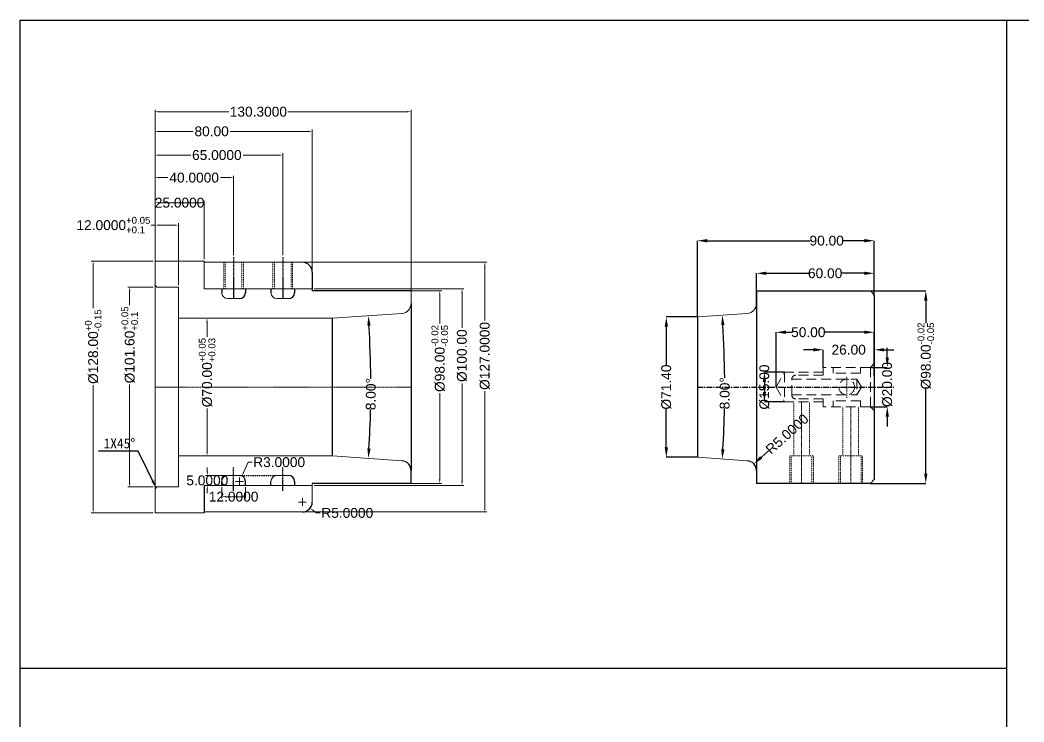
# Model space of a CAD drawing. Header units: inches. Extents: x -36 to 845, y -102 to 663.
# Drawn here: x -36 to 475, y 306 to 663 of the extents above; entities that cross this region are included whole.
import ezdxf

# ---------------------------------------------------------------- set-up
doc = ezdxf.new("R2010")
doc.units = ezdxf.units.IN
doc.header["$MEASUREMENT"] = 0
for name, pattern in [('CENTER', [0.6, 0.375, -0.075, 0.075, -0.075]), ('HIDDEN', [0.2, 0.1, -0.1]), ('HIDDENX2', [0.75, 0.5, -0.25])]:
    doc.linetypes.add(name, pattern=pattern)
for name, color, linetype, lineweight in [('cool', 153, 'HIDDEN', 9), ('screw', 33, 'Continuous', 13), ('虚线', 6, 'HIDDENX2', 13)]:
    doc.layers.add(name, color=color, linetype=linetype, lineweight=lineweight)
doc.layers.add('DEFAULT_2', color=8, linetype='HIDDEN')
doc.styles.get("Standard").update_dxf_attribs({"font": 'arial.ttf'})
doc.dimstyles.new('ISO-25', dxfattribs={"dimtxt": 8, "dimasz": 6, "dimexe": 1.25, "dimexo": 0.625, "dimgap": 0, "dimtad": 1, "dimdsep": 46, "dimtxsty": 'Standard', "dimcen": 0, "dimclrd": 4, "dimclre": 4, "dimclrt": 6, "dimazin": 0, "dimtfac": 1, "dimtofl": 0, "dimtmove": 0, "dimatfit": 3, "dimfxl": 0, "dimarcsym": 0})
doc.dimstyles.get("Standard").update_dxf_attribs({"dimtxt": 0.18, "dimasz": 0.18, "dimexe": 0.18, "dimexo": 0.0625, "dimgap": 0.09, "dimtad": 0, "dimtih": 1, "dimtoh": 1, "dimdec": 4, "dimzin": 0, "dimdsep": 46, "dimtxsty": 'Standard', "dimcen": 0.09, "dimadec": 0, "dimazin": 0, "dimtfac": 1, "dimtdec": 4, "dimtofl": 0, "dimtmove": 0, "dimatfit": 3, "dimfxl": 0, "dimtolj": 1, "dimtzin": 0, "dimarcsym": 0})
doc.dimstyles.new('STANDARD$0', dxfattribs={"dimscale": 2, "dimtxt": 3, "dimasz": 3, "dimexe": 1.25, "dimexo": 0.625, "dimgap": 0.5, "dimtad": 0, "dimdsep": 46, "dimlunit": 6, "dimtxsty": 'Standard', "dimblk": 'CLOSEDBLANK', "dimcen": 0, "dimclrt": 2, "dimazin": 2, "dimtfac": 2, "dimtmove": 1, "dimatfit": 3, "dimfxl": 0, "dimtolj": 1, "dimtzin": 0, "dimarcsym": 0})

# ---------------------------------------------------------------- blocks, each defined once
blk = doc.blocks.new('*D112')
at = {"color": 4, "linetype": 'Continuous', "lineweight": -2, "transparency": 16777216}
for p, q in [((338.36, 516.05), (338.36, 534.14)), ((343.36, 534.14), (364.92, 534.14)), ((393.36, 534.14), (381.81, 534.14)), ((398.36, 522.77), (398.36, 534.14))]:
    blk.add_line(p, q, dxfattribs=at)
at = {"color": 4, "transparency": 16777216}
for points in [[(343.36, 534.97), (343.36, 533.31), (338.36, 534.14)], [(393.36, 534.97), (393.36, 533.31), (398.36, 534.14)]]:
    blk.add_solid(points, dxfattribs=at)
at = {"layer": 'Defpoints', "color": 0, "transparency": 16777216}
for p in [(338.36, 534.14), (398.36, 522.77), (338.36, 516.05)]:
    blk.add_point(p, dxfattribs=at)
at = {"color": 6, "transparency": 16777216, "insert": (373.36, 534.14), "char_height": 5, "attachment_point": 5}
blk.add_mtext('\\A1;60.00', dxfattribs=at)
blk = doc.blocks.new('*D113')
at = {"color": 4, "linetype": 'Continuous', "lineweight": -2, "transparency": 16777216}
for p, q in [((308.36, 511.97), (308.36, 550.72)), ((313.36, 550.72), (365.73, 550.72)), ((393.36, 550.72), (382.58, 550.72)), ((398.36, 522.77), (398.36, 550.72))]:
    blk.add_line(p, q, dxfattribs=at)
at = {"color": 4, "transparency": 16777216}
for points in [[(313.36, 551.55), (313.36, 549.88), (308.36, 550.72)], [(393.36, 551.55), (393.36, 549.88), (398.36, 550.72)]]:
    blk.add_solid(points, dxfattribs=at)
at = {"layer": 'Defpoints', "color": 0, "transparency": 16777216}
for p in [(308.36, 550.72), (398.36, 522.77), (308.36, 511.97)]:
    blk.add_point(p, dxfattribs=at)
at = {"color": 6, "transparency": 16777216, "insert": (374.15, 550.72), "char_height": 5, "attachment_point": 5}
blk.add_mtext('\\A1;90.00', dxfattribs=at)
blk = doc.blocks.new('*D114')
at = {"color": 4, "linetype": 'Continuous', "lineweight": -2, "transparency": 16777216}
for p, q in [((396.36, 525.27), (424.59, 525.27)), ((424.59, 520.27), (424.59, 508.79)), ((424.59, 432.27), (424.59, 475.37)), ((396.36, 427.27), (424.59, 427.27))]:
    blk.add_line(p, q, dxfattribs=at)
at = {"color": 4, "transparency": 16777216}
for points in [[(423.75, 520.27), (425.42, 520.27), (424.59, 525.27)], [(423.75, 432.27), (425.42, 432.27), (424.59, 427.27)]]:
    blk.add_solid(points, dxfattribs=at)
at = {"layer": 'Defpoints', "color": 0, "transparency": 16777216}
for p in [(396.36, 525.27), (396.36, 427.27), (424.59, 427.27)]:
    blk.add_point(p, dxfattribs=at)
at = {"color": 6, "transparency": 16777216, "insert": (424.59, 492.08), "char_height": 5, "attachment_point": 5, "rotation": 90}
blk.add_mtext('\\A1;%%C98.00{\\H0.7x;\\S-0.02^ -0.05;}', dxfattribs=at)
blk = doc.blocks.new('*D115')
at = {"color": 4, "lineweight": -2, "transparency": 16777216}
for p, q in [((367.36, 495.24), (362.36, 495.24)), ((372.36, 486.27), (372.36, 495.24)), ((398.36, 488.27), (398.36, 495.24)), ((403.36, 495.24), (408.36, 495.24))]:
    blk.add_line(p, q, dxfattribs=at)
at = {"color": 4, "transparency": 16777216}
for points in [[(367.36, 496.07), (367.36, 494.4), (372.36, 495.24)], [(403.36, 496.07), (403.36, 494.4), (398.36, 495.24)]]:
    blk.add_solid(points, dxfattribs=at)
at = {"layer": 'Defpoints', "color": 0, "transparency": 16777216}
for p in [(372.36, 495.24), (372.36, 486.27), (398.36, 488.27)]:
    blk.add_point(p, dxfattribs=at)
at = {"color": 6, "transparency": 16777216, "insert": (385.33, 495.24), "char_height": 5, "attachment_point": 5}
blk.add_mtext('\\A1;26.00', dxfattribs=at)
blk = doc.blocks.new('*D116')
at = {"color": 4, "lineweight": -2, "transparency": 16777216}
for p, q in [((352.69, 483.77), (342.46, 483.77)), ((342.46, 478.77), (342.46, 473.77)), ((352.69, 468.77), (342.46, 468.77))]:
    blk.add_line(p, q, dxfattribs=at)
at = {"color": 4, "transparency": 16777216}
for points in [[(341.63, 478.77), (343.29, 478.77), (342.46, 483.77)], [(341.63, 473.77), (343.29, 473.77), (342.46, 468.77)]]:
    blk.add_solid(points, dxfattribs=at)
at = {"layer": 'Defpoints', "color": 0, "transparency": 16777216}
for p in [(352.69, 483.77), (342.46, 468.77), (352.69, 468.77)]:
    blk.add_point(p, dxfattribs=at)
at = {"color": 6, "transparency": 16777216, "insert": (342.46, 476.27), "char_height": 5, "attachment_point": 5, "rotation": 90}
blk.add_mtext('\\A1;%%c15.00', dxfattribs=at)
blk = doc.blocks.new('*D117')
at = {"color": 4, "lineweight": -2, "transparency": 16777216}
for p, q in [((348.36, 476.27), (348.36, 504.15)), ((353.36, 504.15), (356.35, 504.15)), ((393.36, 504.15), (373.21, 504.15)), ((398.36, 481.95), (398.36, 504.15))]:
    blk.add_line(p, q, dxfattribs=at)
at = {"color": 4, "transparency": 16777216}
for points in [[(353.36, 504.98), (353.36, 503.32), (348.36, 504.15)], [(393.36, 504.98), (393.36, 503.32), (398.36, 504.15)]]:
    blk.add_solid(points, dxfattribs=at)
at = {"layer": 'Defpoints', "color": 0, "transparency": 16777216}
for p in [(348.36, 504.15), (398.36, 481.95), (348.36, 476.27)]:
    blk.add_point(p, dxfattribs=at)
at = {"color": 6, "transparency": 16777216, "insert": (364.78, 504.15), "char_height": 5, "attachment_point": 5}
blk.add_mtext('\\A1;50.00', dxfattribs=at)
blk = doc.blocks.new('*D147')
at = {"color": 4, "lineweight": -2, "transparency": 16777216}
for p, q in [((404.99, 491.27), (404.99, 496.27)), ((396.36, 486.27), (404.99, 486.27)), ((396.36, 466.27), (404.99, 466.27)), ((404.99, 461.27), (404.99, 456.27))]:
    blk.add_line(p, q, dxfattribs=at)
at = {"color": 4, "transparency": 16777216}
for points in [[(404.16, 491.27), (405.82, 491.27), (404.99, 486.27)], [(404.16, 461.27), (405.82, 461.27), (404.99, 466.27)]]:
    blk.add_solid(points, dxfattribs=at)
at = {"layer": 'Defpoints', "color": 0, "transparency": 16777216}
for p in [(396.36, 486.27), (396.36, 466.27), (404.99, 466.27)]:
    blk.add_point(p, dxfattribs=at)
at = {"color": 6, "transparency": 16777216, "insert": (404.99, 477.56), "char_height": 5, "attachment_point": 5, "rotation": 90}
blk.add_mtext('\\A1;%%c20.00', dxfattribs=at)
blk = doc.blocks.new('*D95')
at = {"color": 1, "lineweight": 0, "transparency": 16777216}
for p, q in [((31.29, 527.07), (18.37, 527.07)), ((31.29, 425.47), (18.37, 425.47))]:
    blk.add_line(p, q, dxfattribs=at)
at = {"color": 0, "lineweight": 0, "transparency": 16777216}
for p, q in [((19.37, 525.07), (19.37, 517.93)), ((19.37, 427.47), (19.37, 477.51))]:
    blk.add_line(p, q, dxfattribs=at)
at = {"color": 0, "transparency": 16777216}
for points in [[(19.04, 525.07), (19.71, 525.07), (19.37, 527.07)], [(19.04, 427.47), (19.71, 427.47), (19.37, 425.47)]]:
    blk.add_solid(points, dxfattribs=at)
at = {"layer": 'Defpoints', "color": 0, "transparency": 16777216}
for p in [(32.29, 527.07), (19.37, 425.47), (32.29, 425.47)]:
    blk.add_point(p, dxfattribs=at)
at = {"color": 0, "lineweight": 0, "transparency": 16777216, "insert": (19.37, 497.72), "char_height": 5, "attachment_point": 5, "rotation": 90}
blk.add_mtext('\\A1;%%C101.60{\\H0.7x;\\S+0.05^ +0.1;}', dxfattribs=at)
blk = doc.blocks.new('*D96')
at = {"color": 0, "lineweight": 0, "transparency": 16777216}
for p, q in [((32.29, 558.64), (30.29, 558.64)), ((42.29, 558.64), (34.29, 558.64))]:
    blk.add_line(p, q, dxfattribs=at)
at = {"color": 1, "lineweight": 0, "transparency": 16777216}
for p, q in [((32.29, 536.27), (32.29, 559.64)), ((44.29, 528.07), (44.29, 559.64))]:
    blk.add_line(p, q, dxfattribs=at)
at = {"color": 0, "transparency": 16777216}
for points in [[(34.29, 558.98), (34.29, 558.31), (32.29, 558.64)], [(42.29, 558.98), (42.29, 558.31), (44.29, 558.64)]]:
    blk.add_solid(points, dxfattribs=at)
at = {"layer": 'Defpoints', "color": 0, "transparency": 16777216}
for p in [(44.29, 558.64), (32.29, 535.27), (44.29, 527.07)]:
    blk.add_point(p, dxfattribs=at)
at = {"color": 0, "lineweight": 0, "transparency": 16777216, "insert": (11.09, 558.64), "char_height": 5, "attachment_point": 5}
blk.add_mtext('\\A1;12.0000{\\H0.7x;\\S+0.05^ +0.1;}', dxfattribs=at)
blk = doc.blocks.new('*D97')
at = {"color": 1, "lineweight": 0, "transparency": 16777216}
for p, q in [((32.29, 536.27), (32.29, 595.27)), ((97.29, 543.35), (97.29, 595.27))]:
    blk.add_line(p, q, dxfattribs=at)
at = {"color": 0, "lineweight": 0, "transparency": 16777216}
for p, q in [((34.29, 594.27), (50.44, 594.27)), ((95.29, 594.27), (77.09, 594.27))]:
    blk.add_line(p, q, dxfattribs=at)
at = {"color": 0, "transparency": 16777216}
for points in [[(34.29, 594.6), (34.29, 593.93), (32.29, 594.27)], [(95.29, 594.6), (95.29, 593.93), (97.29, 594.27)]]:
    blk.add_solid(points, dxfattribs=at)
at = {"layer": 'Defpoints', "color": 0, "transparency": 16777216}
for p in [(97.29, 594.27), (97.29, 542.35), (32.29, 535.27)]:
    blk.add_point(p, dxfattribs=at)
at = {"color": 0, "lineweight": 0, "transparency": 16777216, "insert": (63.76, 594.27), "char_height": 5, "attachment_point": 5}
blk.add_mtext('\\A1;65.0000', dxfattribs=at)
blk = doc.blocks.new('*D98')
at = {"color": 1, "lineweight": 0, "transparency": 16777216}
for p, q in [((31.29, 540.27), (-0.22, 540.27)), ((31.29, 412.27), (-0.22, 412.27))]:
    blk.add_line(p, q, dxfattribs=at)
at = {"color": 0, "lineweight": 0, "transparency": 16777216}
for p, q in [((0.78, 538.27), (0.78, 516.48)), ((0.78, 414.27), (0.78, 477.17))]:
    blk.add_line(p, q, dxfattribs=at)
at = {"color": 0, "transparency": 16777216}
for points in [[(0.45, 538.27), (1.11, 538.27), (0.78, 540.27)], [(0.45, 414.27), (1.11, 414.27), (0.78, 412.27)]]:
    blk.add_solid(points, dxfattribs=at)
at = {"layer": 'Defpoints', "color": 0, "transparency": 16777216}
for p in [(32.29, 540.27), (0.78, 412.27), (32.29, 412.27)]:
    blk.add_point(p, dxfattribs=at)
at = {"color": 0, "lineweight": 0, "transparency": 16777216, "insert": (0.78, 496.82), "char_height": 5, "attachment_point": 5, "rotation": 90}
blk.add_mtext('\\A1;%%C128.00{\\H0.7x;\\S+0^ -0.15;}', dxfattribs=at)
blk = doc.blocks.new('*D99')
at = {"color": 1, "lineweight": 0, "transparency": 16777216}
for p, q in [((45.29, 511.27), (59.75, 511.27)), ((45.29, 441.27), (59.75, 441.27))]:
    blk.add_line(p, q, dxfattribs=at)
at = {"color": 0, "lineweight": 0, "transparency": 16777216}
for p, q in [((58.75, 509.27), (58.75, 501.88)), ((58.75, 443.27), (58.75, 465.35))]:
    blk.add_line(p, q, dxfattribs=at)
at = {"color": 0, "transparency": 16777216}
for points in [[(58.42, 509.27), (59.09, 509.27), (58.75, 511.27)], [(58.42, 443.27), (59.09, 443.27), (58.75, 441.27)]]:
    blk.add_solid(points, dxfattribs=at)
at = {"layer": 'Defpoints', "color": 0, "transparency": 16777216}
for p in [(44.29, 511.27), (44.29, 441.27), (58.75, 441.27)]:
    blk.add_point(p, dxfattribs=at)
at = {"color": 0, "lineweight": 0, "transparency": 16777216, "insert": (58.75, 483.62), "char_height": 5, "attachment_point": 5, "rotation": 90}
blk.add_mtext('\\A1;%%C70.00{\\H0.7x;\\S+0.05^ +0.03;}', dxfattribs=at)
blk = doc.blocks.new('*D100')
at = {"color": 1, "lineweight": 0, "transparency": 16777216}
for p, q in [((66.29, 425.27), (66.29, 419.5)), ((78.29, 425.27), (78.29, 419.5))]:
    blk.add_line(p, q, dxfattribs=at)
at = {"color": 0, "lineweight": 0, "transparency": 16777216}
blk.add_line((68.29, 420.5), (76.29, 420.5), dxfattribs=at)
at = {"color": 0, "transparency": 16777216}
for points in [[(68.29, 420.84), (68.29, 420.17), (66.29, 420.5)], [(76.29, 420.84), (76.29, 420.17), (78.29, 420.5)]]:
    blk.add_solid(points, dxfattribs=at)
at = {"layer": 'Defpoints', "color": 0, "transparency": 16777216}
for p in [(66.29, 426.27), (78.29, 426.27), (78.29, 420.5)]:
    blk.add_point(p, dxfattribs=at)
at = {"color": 0, "lineweight": 0, "transparency": 16777216, "insert": (72.29, 420.5), "char_height": 5, "attachment_point": 5}
blk.add_mtext('\\A1;12.0000', dxfattribs=at)
blk = doc.blocks.new('*D101')
at = {"color": 0, "lineweight": 0, "transparency": 16777216}
for p, q in [((79.7, 438.04), (77.34, 432.83)), ((81.7, 438.04), (79.7, 438.04))]:
    blk.add_line(p, q, dxfattribs=at)
at = {"color": 1, "lineweight": 0, "transparency": 16777216}
for p, q in [((75.29, 426.27), (75.29, 430.27)), ((73.29, 428.27), (77.29, 428.27))]:
    blk.add_line(p, q, dxfattribs=at)
at = {"color": 0, "transparency": 16777216}
blk.add_solid([(77.04, 432.97), (77.65, 432.69), (76.52, 431.01)], dxfattribs=at)
at = {"layer": 'Defpoints', "color": 0, "transparency": 16777216}
for p in [(76.52, 431.01), (75.29, 428.27)]:
    blk.add_point(p, dxfattribs=at)
at = {"color": 0, "lineweight": 0, "transparency": 16777216, "insert": (95.46, 438.04), "char_height": 5, "attachment_point": 5}
blk.add_mtext('\\A1;R3.0000', dxfattribs=at)
blk = doc.blocks.new('*D132')
at = {"color": 1, "lineweight": 0, "transparency": 16777216}
for p, q in [((32.29, 536.27), (32.29, 571.04)), ((57.29, 541.27), (57.29, 571.04))]:
    blk.add_line(p, q, dxfattribs=at)
at = {"color": 0, "lineweight": 0, "transparency": 16777216}
blk.add_line((55.29, 570.04), (34.29, 570.04), dxfattribs=at)
at = {"color": 0, "transparency": 16777216}
for points in [[(34.29, 570.38), (34.29, 569.71), (32.29, 570.04)], [(55.29, 570.38), (55.29, 569.71), (57.29, 570.04)]]:
    blk.add_solid(points, dxfattribs=at)
at = {"layer": 'Defpoints', "color": 0, "transparency": 16777216}
for p in [(32.29, 570.04), (57.29, 540.27), (32.29, 535.27)]:
    blk.add_point(p, dxfattribs=at)
at = {"color": 0, "lineweight": 0, "transparency": 16777216, "insert": (44.79, 570.04), "char_height": 5, "attachment_point": 5}
blk.add_mtext('\\A1;25.0000', dxfattribs=at)
blk = doc.blocks.new('*D133')
at = {"color": 1, "lineweight": 0, "transparency": 16777216}
for p, q in [((32.29, 551.96), (32.29, 583.8)), ((72.29, 543.35), (72.29, 583.8))]:
    blk.add_line(p, q, dxfattribs=at)
at = {"color": 0, "lineweight": 0, "transparency": 16777216}
for p, q in [((34.29, 582.8), (38.79, 582.8)), ((70.29, 582.8), (65.61, 582.8))]:
    blk.add_line(p, q, dxfattribs=at)
at = {"color": 0, "transparency": 16777216}
for points in [[(34.29, 583.14), (34.29, 582.47), (32.29, 582.8)], [(70.29, 583.14), (70.29, 582.47), (72.29, 582.8)]]:
    blk.add_solid(points, dxfattribs=at)
at = {"layer": 'Defpoints', "color": 0, "transparency": 16777216}
for p in [(32.29, 582.8), (32.29, 550.96), (72.29, 542.35)]:
    blk.add_point(p, dxfattribs=at)
at = {"color": 0, "lineweight": 0, "transparency": 16777216, "insert": (52.2, 582.8), "char_height": 5, "attachment_point": 5}
blk.add_mtext('\\A1;40.0000', dxfattribs=at)
blk = doc.blocks.new('*D102')
at = {"color": 1, "lineweight": 0, "transparency": 16777216}
for p, q in [((108.29, 539.77), (201.15, 539.77)), ((108.29, 412.77), (201.15, 412.77))]:
    blk.add_line(p, q, dxfattribs=at)
at = {"color": 0, "lineweight": 0, "transparency": 16777216}
for p, q in [((200.15, 537.77), (200.15, 510.08)), ((200.15, 414.77), (200.15, 474.13))]:
    blk.add_line(p, q, dxfattribs=at)
at = {"color": 0, "transparency": 16777216}
for points in [[(199.81, 537.77), (200.48, 537.77), (200.15, 539.77)], [(199.81, 414.77), (200.48, 414.77), (200.15, 412.77)]]:
    blk.add_solid(points, dxfattribs=at)
at = {"layer": 'Defpoints', "color": 0, "transparency": 16777216}
for p in [(107.29, 539.77), (107.29, 412.77), (200.15, 412.77)]:
    blk.add_point(p, dxfattribs=at)
at = {"color": 0, "lineweight": 0, "transparency": 16777216, "insert": (200.15, 492.11), "char_height": 5, "attachment_point": 5, "rotation": 90}
blk.add_mtext('\\A1;%%c127.0000', dxfattribs=at)
blk = doc.blocks.new('*D103')
at = {"color": 0, "lineweight": 0, "transparency": 16777216}
for p, q in [((58.89, 433.27), (58.89, 435.27)), ((58.89, 424.27), (58.89, 422.27))]:
    blk.add_line(p, q, dxfattribs=at)
at = {"color": 1, "lineweight": 0, "transparency": 16777216}
for p, q in [((68.86, 431.27), (57.89, 431.27)), ((68.86, 426.27), (57.89, 426.27))]:
    blk.add_line(p, q, dxfattribs=at)
at = {"color": 0, "transparency": 16777216}
for points in [[(58.56, 433.27), (59.22, 433.27), (58.89, 431.27)], [(58.56, 424.27), (59.22, 424.27), (58.89, 426.27)]]:
    blk.add_solid(points, dxfattribs=at)
at = {"layer": 'Defpoints', "color": 0, "transparency": 16777216}
for p in [(69.86, 431.27), (58.89, 426.27), (69.86, 426.27)]:
    blk.add_point(p, dxfattribs=at)
at = {"color": 0, "lineweight": 0, "transparency": 16777216, "insert": (58.89, 428.77), "char_height": 5, "attachment_point": 5}
blk.add_mtext('\\A1;5.0000', dxfattribs=at)
blk = doc.blocks.new('*D134')
at = {"color": 1, "lineweight": 0, "transparency": 16777216}
for p, q in [((107.29, 415.77), (107.29, 419.77)), ((105.29, 417.77), (109.29, 417.77))]:
    blk.add_line(p, q, dxfattribs=at)
at = {"color": 0, "lineweight": 0, "transparency": 16777216}
for p, q in [((114.38, 412.23), (112.81, 413.46)), ((116.38, 412.23), (114.38, 412.23))]:
    blk.add_line(p, q, dxfattribs=at)
at = {"color": 0, "transparency": 16777216}
blk.add_solid([(113.01, 413.72), (112.6, 413.2), (111.23, 414.69)], dxfattribs=at)
at = {"layer": 'Defpoints', "color": 0, "transparency": 16777216}
for p in [(107.29, 417.77), (111.23, 414.69)]:
    blk.add_point(p, dxfattribs=at)
at = {"color": 0, "lineweight": 0, "transparency": 16777216, "insert": (130.14, 412.23), "char_height": 5, "attachment_point": 5}
blk.add_mtext('\\A1;R5.0000', dxfattribs=at)
blk = doc.blocks.new('*D104')
at = {"color": 1, "lineweight": 0, "transparency": 16777216}
for p, q in [((156.44, 525.27), (178.2, 525.27)), ((154.42, 427.27), (178.2, 427.27))]:
    blk.add_line(p, q, dxfattribs=at)
at = {"color": 0, "lineweight": 0, "transparency": 16777216}
for p, q in [((177.2, 523.27), (177.2, 508.53)), ((177.2, 429.27), (177.2, 473.1))]:
    blk.add_line(p, q, dxfattribs=at)
at = {"color": 0, "transparency": 16777216}
for points in [[(176.87, 523.27), (177.53, 523.27), (177.2, 525.27)], [(176.87, 429.27), (177.53, 429.27), (177.2, 427.27)]]:
    blk.add_solid(points, dxfattribs=at)
at = {"layer": 'Defpoints', "color": 0, "transparency": 16777216}
for p in [(155.44, 525.27), (153.42, 427.27), (177.2, 427.27)]:
    blk.add_point(p, dxfattribs=at)
at = {"color": 0, "lineweight": 0, "transparency": 16777216, "insert": (177.2, 490.81), "char_height": 5, "attachment_point": 5, "rotation": 90}
blk.add_mtext('\\A1;%%C98.00{\\H0.7x;\\S-0.02^ -0.05;}', dxfattribs=at)
blk = doc.blocks.new('*D105')
at = {"color": 1, "lineweight": 0, "transparency": 16777216}
for p, q in [((32.29, 536.27), (32.29, 617.33)), ((162.59, 525.44), (162.59, 617.33))]:
    blk.add_line(p, q, dxfattribs=at)
at = {"color": 0, "lineweight": 0, "transparency": 16777216}
for p, q in [((34.29, 616.33), (69.86, 616.33)), ((160.59, 616.33), (99.9, 616.33))]:
    blk.add_line(p, q, dxfattribs=at)
at = {"color": 0, "transparency": 16777216}
for points in [[(34.29, 616.66), (34.29, 616), (32.29, 616.33)], [(160.59, 616.66), (160.59, 616), (162.59, 616.33)]]:
    blk.add_solid(points, dxfattribs=at)
at = {"layer": 'Defpoints', "color": 0, "transparency": 16777216}
for p in [(162.59, 616.33), (32.29, 535.27), (162.59, 524.44)]:
    blk.add_point(p, dxfattribs=at)
at = {"color": 0, "lineweight": 0, "transparency": 16777216, "insert": (84.88, 616.33), "char_height": 5, "attachment_point": 5}
blk.add_mtext('\\A1;130.3000', dxfattribs=at)
blk = doc.blocks.new('*D106')
at = {"color": 1, "lineweight": 0, "transparency": 16777216}
for p, q in [((113.29, 526.27), (189.54, 526.27)), ((113.29, 426.27), (189.54, 426.27))]:
    blk.add_line(p, q, dxfattribs=at)
at = {"color": 0, "lineweight": 0, "transparency": 16777216}
for p, q in [((188.54, 524.27), (188.54, 506.33)), ((188.54, 428.27), (188.54, 478.15))]:
    blk.add_line(p, q, dxfattribs=at)
at = {"color": 0, "transparency": 16777216}
for points in [[(188.2, 524.27), (188.87, 524.27), (188.54, 526.27)], [(188.2, 428.27), (188.87, 428.27), (188.54, 426.27)]]:
    blk.add_solid(points, dxfattribs=at)
at = {"layer": 'Defpoints', "color": 0, "transparency": 16777216}
for p in [(112.29, 526.27), (112.29, 426.27), (188.54, 426.27)]:
    blk.add_point(p, dxfattribs=at)
at = {"color": 0, "lineweight": 0, "transparency": 16777216, "insert": (188.54, 492.24), "char_height": 5, "attachment_point": 5, "rotation": 90}
blk.add_mtext('\\A1;%%c100.00', dxfattribs=at)
blk = doc.blocks.new('*D135')
at = {"color": 1, "lineweight": 0, "transparency": 16777216}
for p, q in [((32.29, 598.43), (32.29, 607.34)), ((112.29, 535.77), (112.29, 607.34))]:
    blk.add_line(p, q, dxfattribs=at)
at = {"color": 0, "lineweight": 0, "transparency": 16777216}
for p, q in [((34.29, 606.34), (51.67, 606.34)), ((110.29, 606.34), (70.53, 606.34))]:
    blk.add_line(p, q, dxfattribs=at)
at = {"color": 0, "transparency": 16777216}
for points in [[(34.29, 606.67), (34.29, 606.01), (32.29, 606.34)], [(110.29, 606.67), (110.29, 606.01), (112.29, 606.34)]]:
    blk.add_solid(points, dxfattribs=at)
at = {"layer": 'Defpoints', "color": 0, "transparency": 16777216}
for p in [(32.29, 606.34), (32.29, 597.43), (112.29, 534.77)]:
    blk.add_point(p, dxfattribs=at)
at = {"color": 0, "lineweight": 0, "transparency": 16777216, "insert": (61.1, 606.34), "char_height": 5, "attachment_point": 5}
blk.add_mtext('\\A1;80.00', dxfattribs=at)
blk = doc.blocks.new('*D107')
at = {"color": 4, "linetype": 'Continuous', "lineweight": -2, "transparency": 16777216}
for p, q in [((308.36, 511.97), (292.53, 511.97)), ((292.53, 506.97), (292.53, 487.42)), ((292.53, 445.57), (292.53, 465.12)), ((308.36, 440.57), (292.53, 440.57))]:
    blk.add_line(p, q, dxfattribs=at)
at = {"color": 4, "transparency": 16777216}
for points in [[(291.69, 506.97), (293.36, 506.97), (292.53, 511.97)], [(291.69, 445.57), (293.36, 445.57), (292.53, 440.57)]]:
    blk.add_solid(points, dxfattribs=at)
at = {"layer": 'Defpoints', "color": 0, "transparency": 16777216}
for p in [(308.36, 511.97), (292.53, 440.57), (308.36, 440.57)]:
    blk.add_point(p, dxfattribs=at)
at = {"color": 6, "transparency": 16777216, "insert": (292.53, 476.27), "char_height": 5, "attachment_point": 5, "rotation": 90}
blk.add_mtext('\\A1;%%c71.40', dxfattribs=at)
blk = doc.blocks.new('*D136')
at = {"color": 4, "lineweight": -2, "transparency": 16777216}
for start, end in [(0.468, 3.4492), (356.5508, 358.7448)]:
    blk.add_arc((-377.94, 476.27), 520.07, start, end, dxfattribs=at)
at = {"color": 4, "transparency": 16777216}
for points in [[(140.37, 507.51), (142.03, 507.61), (140.87, 512.55)], [(142.03, 444.93), (140.37, 445.04), (140.87, 439.99)]]:
    blk.add_solid(points, dxfattribs=at)
at = {"layer": 'Defpoints', "color": 0, "transparency": 16777216}
for p in [(122.59, 511.27), (157.94, 513.74), (142, 488.37), (122.59, 441.27), (157.94, 438.8)]:
    blk.add_point(p, dxfattribs=at)
at = {"color": 6, "transparency": 16777216, "insert": (142.13, 472.7), "char_height": 5, "attachment_point": 5, "rotation": 89.6064}
blk.add_mtext('\\A1;8.00°', dxfattribs=at)
blk = doc.blocks.new('*D118')
at = {"color": 4, "lineweight": -2, "transparency": 16777216}
for start, end in [(0.5121, 3.4537), (356.5463, 358.8032)]:
    blk.add_arc((-202.16, 476.27), 524.42, start, end, dxfattribs=at)
at = {"color": 4, "transparency": 16777216}
for points in [[(320.48, 507.81), (322.14, 507.92), (320.99, 512.85)], [(322.14, 444.62), (320.48, 444.73), (320.99, 439.69)]]:
    blk.add_solid(points, dxfattribs=at)
at = {"layer": 'Defpoints', "color": 0, "transparency": 16777216}
for p in [(308.36, 511.97), (333.71, 513.74), (322.12, 488.47), (308.36, 440.57), (333.71, 438.8)]:
    blk.add_point(p, dxfattribs=at)
at = {"color": 6, "transparency": 16777216, "insert": (322.26, 473.14), "char_height": 5, "attachment_point": 5, "rotation": 89.6577}
blk.add_mtext('\\A1;8.00°', dxfattribs=at)
blk = doc.blocks.new('*D119')
at = {"color": 4, "lineweight": -2, "transparency": 16777216}
blk.add_line((344.51, 443.85), (340.8, 440.5), dxfattribs=at)
at = {"color": 4, "transparency": 16777216}
blk.add_solid([(340.24, 441.12), (341.35, 439.88), (337.08, 437.16)], dxfattribs=at)
at = {"layer": 'Defpoints', "color": 0, "transparency": 16777216}
for p in [(337.08, 437.16), (333.36, 433.81)]:
    blk.add_point(p, dxfattribs=at)
at = {"color": 6, "transparency": 16777216, "insert": (354, 452.38), "char_height": 5, "attachment_point": 5, "rotation": 41.9865}
blk.add_mtext('\\A1;R5.0000', dxfattribs=at)

msp = doc.modelspace()

# ---------------------------------------------------------------- linework, layer by layer
at = {"ltscale": 0.5}
for p, q in [((465.72111, 662.9518), (465.72111, -22.76194)), ((162.58815, 427.27057), (162.58815, 433.81093)), ((-36.40269, 333.32615), (465.72111, 333.32615))]:
    msp.add_line(p, q, dxfattribs=at)
at = {"color": 1, "linetype": 'CENTER'}
for p, q in [((72.28815, 542.35233), (72.28815, 521.27057)), ((97.28815, 542.35233), (97.28815, 521.27057)), ((72.28815, 423.52503), (72.28815, 435.50169)), ((97.28815, 423.52503), (97.28815, 435.50169))]:
    msp.add_line(p, q, dxfattribs=at)
at = {"lineweight": 0}
for p, q in [((32.28815, 540.27057), (57.28815, 540.27057)), ((32.28815, 540.27057), (32.28815, 528.07057)), ((57.28815, 540.27057), (57.28815, 526.27057)), ((57.28815, 539.77057), (107.28815, 539.77057)), ((32.28815, 528.07057), (33.28815, 527.07057)), ((32.28815, 528.07057), (32.28815, 412.27057)), ((44.28815, 527.07057), (33.28815, 527.07057)), ((44.28815, 527.07057), (44.28815, 506.27057)), ((57.28815, 526.27057), (112.28815, 526.27057)), ((69.28815, 521.27057), (75.28815, 521.27057)), ((94.28815, 521.27057), (100.28815, 521.27057)), ((162.58815, 525.27057), (162.58815, 518.73022)), ((44.28815, 511.27057), (122.58815, 511.27057)), ((122.58815, 511.27057), (157.93693, 513.7424)), ((308.36378, 511.96986), (333.71252, 513.74241)), ((44.28815, 506.27057), (44.28815, 446.27057)), ((44.28815, 425.47057), (44.28815, 446.27057)), ((44.28815, 441.27057), (122.58815, 441.27057)), ((122.58815, 441.27057), (157.93693, 438.79875)), ((308.36377, 440.57132), (333.71252, 438.79876)), ((69.28815, 431.27057), (75.28815, 431.27057)), ((94.28815, 431.27057), (100.28815, 431.27057)), ((33.28815, 425.47057), (32.28815, 424.47057)), ((32.28815, 424.47057), (32.28815, 417.27057)), ((44.28815, 425.47057), (33.28815, 425.47057)), ((57.28815, 426.27057), (112.28815, 426.27057)), ((112.28815, 427.27057), (112.28815, 417.77057)), ((32.28815, 412.27057), (57.28815, 412.27057)), ((57.28815, 412.77057), (107.28815, 412.77057))]:
    msp.add_line(p, q, dxfattribs=at)
for p, q in [((112.28815, 534.77057), (112.28815, 525.27057)), ((66.28815, 526.27057), (66.28815, 524.27057)), ((78.28815, 526.27057), (78.28815, 524.27057)), ((91.28815, 526.27057), (91.28815, 524.27057)), ((103.28815, 526.27057), (103.28815, 524.27057)), ((162.58815, 525.27057), (112.28815, 525.27057)), ((338.36378, 525.27122), (338.36377, 427.27039)), ((338.36378, 525.27122), (396.36376, 525.27033)), ((396.36376, 525.27033), (398.36376, 523.27029)), ((398.36376, 523.27029), (398.36376, 429.27092)), ((162.58815, 518.73022), (162.58815, 433.81093)), ((122.58815, 441.27057), (122.58815, 511.27057)), ((308.36378, 511.96986), (308.36377, 440.57132)), ((398.36376, 429.27092), (396.36376, 427.27092)), ((57.28815, 426.27057), (57.28815, 412.27057)), ((66.28815, 426.27057), (66.28815, 428.27057)), ((78.28815, 426.27057), (78.28815, 428.27057)), ((91.28815, 426.27057), (91.28815, 428.27057)), ((103.28815, 428.27057), (103.28815, 426.27057)), ((162.58815, 427.27057), (112.28815, 427.27057)), ((396.36376, 427.27092), (338.36377, 427.27039))]:
    msp.add_line(p, q)
at = {"color": 1, "linetype": 'CENTER', "lineweight": 0}
msp.add_line((32.28815, 476.27057), (162.58815, 476.27057), dxfattribs=at)
at = {"color": 1, "linetype": 'CENTER', "ltscale": 7.62}
msp.add_line((308.36377, 476.27057), (408.36376, 476.27057), dxfattribs=at)
at = {"ltscale": 0.5}
msp.add_lwpolyline([(-36.40269, 662.9518), (845.28635, 662.9518), (845.28635, -22.76194), (-36.40269, -22.76194)], close=True, dxfattribs=at)
for centre, radius, start, end in [((107.28815, 534.77057), 5, 0, 90), ((75.28815, 524.27057), 3, 270, 0), ((100.28815, 524.27057), 3, 270, 0), ((75.28815, 428.27057), 3, 0, 90), ((100.28815, 428.27057), 3, 0, 90), ((107.28815, 417.77057), 5, 270, 0)]:
    msp.add_arc(centre, radius, start, end)
at = {"lineweight": 0}
for centre, radius, start, end in [((69.28815, 524.27057), 3, 180, 270), ((94.28815, 524.27057), 3, 180, 270), ((157.58815, 518.73022), 5, 274, 0), ((333.36374, 518.73023), 5, 274, 0), ((69.28815, 428.27057), 3, 90, 180), ((94.28815, 428.27057), 3, 90, 180)]:
    msp.add_arc(centre, radius, start, end, dxfattribs=at)
at = {"ltscale": 0.5}
for centre in [(157.58815, 433.81093), (333.36374, 433.81094)]:
    msp.add_arc(centre, 5, 0, 86, dxfattribs=at)
at = {"layer": 'cool', "ltscale": 0.932966}
for p, q in [((357.36375, 441.77047), (357.36375, 468.7706)), ((365.36375, 441.77043), (365.36375, 468.7706)), ((382.36375, 441.77035), (382.36375, 466.2706)), ((390.36375, 441.77031), (390.36375, 466.2706)), ((355.36384, 441.27048), (367.36384, 441.27042)), ((380.36384, 441.27036), (392.36384, 441.2703))]:
    msp.add_line(p, q, dxfattribs=at)
at = {"layer": 'cool', "color": 1, "linetype": 'CENTER', "ltscale": 0.621977}
for p, q in [((361.36375, 436.27045), (361.36375, 468.7706)), ((386.36375, 436.27033), (386.36375, 466.2706))]:
    msp.add_line(p, q, dxfattribs=at)
at = {"layer": 'DEFAULT_2', "color": 8, "linetype": 'HIDDEN'}
msp.add_line((75.28815, 431.27057), (94.28815, 431.27057), dxfattribs=at)
at = {"layer": 'screw', "color": 92, "linetype": 'HIDDEN', "ltscale": 0.621977}
for p, q in [((67.28815, 539.77057), (67.28815, 526.27057)), ((77.28815, 539.77057), (77.28815, 526.27057)), ((92.28815, 539.77057), (92.28815, 526.27057)), ((102.28815, 539.77057), (102.28815, 526.27057))]:
    msp.add_line(p, q, dxfattribs=at)
at = {"layer": 'screw', "linetype": 'HIDDEN', "ltscale": 0.621977}
for p, q in [((68.03815, 539.77057), (68.03815, 526.27057)), ((76.53815, 539.77057), (76.53815, 526.27057)), ((93.03815, 539.77057), (93.03815, 526.27057)), ((101.53815, 539.77057), (101.53815, 526.27057))]:
    msp.add_line(p, q, dxfattribs=at)
at = {"layer": 'screw', "color": 92, "linetype": 'HIDDEN', "ltscale": 0.746373}
for p, q in [((355.36377, 427.27075), (355.36384, 441.27048)), ((367.36377, 427.27083), (367.36384, 441.27042)), ((380.36377, 427.27091), (380.36384, 441.27036)), ((392.36377, 427.27099), (392.36384, 441.2703))]:
    msp.add_line(p, q, dxfattribs=at)
at = {"layer": 'screw', "linetype": 'HIDDEN', "ltscale": 0.746373}
for p, q in [((356.11377, 427.27076), (356.11384, 441.27047)), ((366.61377, 427.27082), (366.61384, 441.27042)), ((381.11377, 427.27092), (381.11384, 441.27036)), ((391.61377, 427.27098), (391.61384, 441.27031))]:
    msp.add_line(p, q, dxfattribs=at)
at = {"layer": 'screw', "color": 1, "linetype": 'CENTER', "ltscale": 0.466483}
for p, q in [((361.36377, 427.27079), (361.36384, 441.27045)), ((386.36377, 427.27095), (386.36384, 441.27033))]:
    msp.add_line(p, q, dxfattribs=at)
at = {"layer": '虚线', "ltscale": 10}
for p, q in [((372.36374, 486.27059), (372.36374, 482.2706)), ((396.36374, 486.27059), (372.36374, 486.27059)), ((377.36374, 486.27059), (377.36374, 483.27059)), ((391.36374, 486.27059), (391.36374, 483.27059)), ((396.36375, 486.2706), (398.36375, 488.2706)), ((396.36375, 486.27059), (396.36375, 466.2706)), ((348.36374, 476.27059), (352.69387, 483.7706)), ((372.36374, 483.7706), (352.69387, 483.7706)), ((352.69387, 483.7706), (352.69387, 468.7706)), ((372.36374, 482.2706), (358.36374, 482.2706)), ((391.36374, 483.27059), (377.36374, 483.27059)), ((348.36374, 476.27059), (352.69387, 468.77059)), ((356.36374, 480.2706), (389.48839, 480.2706)), ((356.36374, 472.2706), (356.36374, 480.2706)), ((391.78525, 476.28837), (389.4656, 472.2706)), ((389.48611, 480.2706), (389.46788, 472.27457)), ((391.78525, 476.28837), (389.48611, 480.2706)), ((356.36374, 472.2706), (389.4656, 472.2706)), ((372.36374, 470.2706), (358.36374, 470.2706)), ((372.36374, 466.2706), (372.36374, 470.2706)), ((372.36374, 468.7706), (352.69387, 468.7706)), ((396.36375, 466.2706), (372.36374, 466.2706)), ((377.36374, 466.2706), (377.36374, 469.2706)), ((391.36374, 469.2706), (377.36374, 469.2706)), ((391.36374, 466.2706), (391.36374, 469.2706)), ((396.36375, 466.2706), (398.36375, 464.2706))]:
    msp.add_line(p, q, dxfattribs=at)
at = {"layer": '虚线', "color": 1, "linetype": 'CENTER', "ltscale": 0.310989}
for p, q in [((384.36374, 470.77059), (384.36374, 481.77059)), ((378.86374, 476.27059), (389.86374, 476.27059))]:
    msp.add_line(p, q, dxfattribs=at)
at = {"layer": '虚线', "ltscale": 10}
msp.add_circle((384.36374, 476.27059), 4, dxfattribs=at)
for centre, start, end in [((358.36374, 480.2706), 90, 180), ((358.36374, 472.2706), 180, 270)]:
    msp.add_arc(centre, 2, start, end, dxfattribs=at)

# ---------------------------------------------------------------- texts
at = {"insert": (6.11985, 450.11309), "char_height": 5, "width": 18.0007866, "attachment_point": 1}
msp.add_mtext('{\\fSimSun|b0|i0|c134|p2;1X45%%D}', dxfattribs=at)

# ---------------------------------------------------------------- dimensions: what is measured, and where the dimension line sits
at = {"lineweight": 0}
for base, p1, p2, dimstyle, override, picture, middle in [((162.58815, 616.32892), (32.28815, 535.27057), (162.58815, 524.43932), 'Standard', {"dimtxt": 5, "dimasz": 2, "dimexe": 1, "dimexo": 1, "dimgap": 1, "dimzin": 0, "dimdsep": 0, "dimcen": 2, "dimclre": 1, "dimtol": 0, "dimtp": 0, "dimtm": 0, "dimtzin": 0, "dimlwd": 0, "dimlwe": 0}, '*D105', (84.87598, 616.32892)), ((32.28815, 606.33846), (112.28815, 534.77057), (32.28815, 597.43236), 'STANDARD$0', {"dimscale": 1, "dimtxt": 5, "dimasz": 2, "dimexe": 1, "dimexo": 1, "dimgap": 1, "dimtih": 1, "dimtoh": 1, "dimzin": 0, "dimdsep": 0, "dimlunit": 2, "dimcen": 2, "dimclre": 1, "dimclrt": 0, "dimadec": 0, "dimazin": 0, "dimtfac": 1, "dimtofl": 0, "dimtmove": 0, "dimlwd": 0, "dimlwe": 0}, '*D135', (61.09694, 606.33846)), ((97.28815, 594.26721), (32.28815, 535.27057), (97.28815, 542.35233), 'Standard', {"dimtxt": 5, "dimasz": 2, "dimexe": 1, "dimexo": 1, "dimgap": 1, "dimzin": 0, "dimdsep": 0, "dimcen": 2, "dimclre": 1, "dimtol": 0, "dimtp": 0, "dimtm": 0, "dimtzin": 0, "dimlwd": 0, "dimlwe": 0}, '*D97', (63.76183, 594.26721)), ((32.28815, 582.80371), (72.28815, 542.35233), (32.28815, 550.95622), 'Standard', {"dimtxt": 5, "dimasz": 2, "dimexe": 1, "dimexo": 1, "dimgap": 1, "dimzin": 0, "dimdsep": 0, "dimcen": 2, "dimclre": 1, "dimtol": 0, "dimtp": 0, "dimtm": 0, "dimtzin": 0, "dimlwd": 0, "dimlwe": 0}, '*D133', (52.20154, 582.80371)), ((32.28815, 570.04209), (57.28815, 540.27057), (32.28815, 535.27057), 'Standard', {"dimtxt": 5, "dimasz": 2, "dimexe": 1, "dimexo": 1, "dimgap": 1, "dimzin": 0, "dimdsep": 0, "dimcen": 2, "dimclre": 1, "dimtol": 0, "dimtp": 0, "dimtm": 0, "dimtzin": 0, "dimlwd": 0, "dimlwe": 0}, '*D132', (44.78815, 570.04209)), ((78.28815, 420.50202), (66.28815, 426.27057), (78.28815, 426.27057), 'Standard', {"dimtxt": 5, "dimasz": 2, "dimexe": 1, "dimexo": 1, "dimgap": 1, "dimzin": 0, "dimdsep": 0, "dimcen": 2, "dimclre": 1, "dimtol": 0, "dimtp": 0, "dimtm": 0, "dimtzin": 0, "dimlwd": 0, "dimlwe": 0}, '*D100', (72.28815, 420.50202))]:
    dim = msp.add_linear_dim(base=base, p1=p1, p2=p2, dimstyle=dimstyle, override=override, dxfattribs=at)
    dim.commit()
    dim.dimension.update_dxf_attribs({"geometry": picture, "text_midpoint": middle, "dimtype": 160})
dim = msp.add_linear_dim(base=(44.28815, 558.64186), p1=(32.28815, 535.27057), p2=(44.28815, 527.07057), text='<>{\\H0.7x;\\S+0.05^ +0.1;}', dimstyle='Standard', override={"dimtxt": 5, "dimasz": 2, "dimexe": 1, "dimexo": 1, "dimgap": 1, "dimzin": 0, "dimdsep": 0, "dimcen": 2, "dimclre": 1, "dimtol": 0, "dimtp": 0, "dimtm": 0, "dimtzin": 0, "dimlwd": 0, "dimlwe": 0}, dxfattribs=at)
dim.commit()
dim.dimension.update_dxf_attribs({"geometry": '*D96', "text_midpoint": (11.09204, 558.64186), "dimtype": 160})
for base, p1, p2, override, picture, middle in [((308.36378, 550.71737), (398.36376, 522.77029), (308.36378, 511.96986), {"dimscale": 1, "dimtxt": 5, "dimasz": 5, "dimexe": 0, "dimexo": 0, "dimgap": 0, "dimzin": 0, "dimlunit": 2, "dimclrd": 4, "dimclre": 4, "dimclrt": 6, "dimazin": 0, "dimtfac": 1, "dimtofl": 0, "dimtmove": 0, "dimfxl": 1.25, "dimtfillclr": 6, "dimarcsym": 1}, '*D113', (374.15484, 550.71737)), ((338.36378, 534.13874), (398.36376, 522.77029), (338.36378, 516.04545), {"dimscale": 1, "dimtxt": 5, "dimasz": 5, "dimexe": 0, "dimexo": 0, "dimgap": 0, "dimzin": 0, "dimlunit": 2, "dimclrd": 4, "dimclre": 4, "dimclrt": 6, "dimazin": 0, "dimtfac": 1, "dimtofl": 0, "dimtmove": 0, "dimfxl": 1.25, "dimtfillclr": 6, "dimarcsym": 1}, '*D112', (373.36377, 534.13874)), ((348.36361, 504.14946), (398.36376, 481.94521), (348.36361, 476.27081), {"dimscale": 1, "dimtxt": 5, "dimasz": 5, "dimexe": 0, "dimexo": 0, "dimgap": 0, "dimzin": 0, "dimlunit": 2, "dimclrd": 4, "dimclre": 4, "dimclrt": 6, "dimazin": 0, "dimtp": 0.01, "dimtm": 0.01, "dimtfac": 1, "dimtofl": 0, "dimtmove": 0, "dimfxl": 1.25}, '*D117', (364.78081, 504.14946)), ((372.36374, 495.23584), (398.36375, 488.2706), (372.36374, 486.27059), {"dimscale": 1, "dimtxt": 5, "dimasz": 5, "dimexe": 0, "dimexo": 0, "dimgap": 0, "dimzin": 0, "dimlunit": 2, "dimclrd": 4, "dimclre": 4, "dimclrt": 6, "dimazin": 0, "dimtp": 0.01, "dimtm": 0.01, "dimtfac": 1, "dimtofl": 0, "dimtmove": 0, "dimfxl": 1.25}, '*D115', (385.33061, 495.23584))]:
    dim = msp.add_linear_dim(base=base, p1=p1, p2=p2, dimstyle='STANDARD$0', override=override)
    dim.commit()
    dim.dimension.update_dxf_attribs({"geometry": picture, "text_midpoint": middle, "dimtype": 160})
for base, p1, p2, text, dimstyle, override, picture, middle in [((0.78135, 412.27057), (32.28815, 540.27057), (32.28815, 412.27057), '%%C<>{\\H0.7x;\\S+0^ -0.15;}', 'STANDARD$0', {"dimscale": 1, "dimtxt": 5, "dimasz": 2, "dimexe": 1, "dimexo": 1, "dimgap": 1, "dimzin": 0, "dimdsep": 0, "dimlunit": 2, "dimcen": 2, "dimclre": 1, "dimclrt": 0, "dimadec": 0, "dimazin": 0, "dimtfac": 1, "dimtofl": 0, "dimtmove": 0, "dimlwd": 0, "dimlwe": 0}, '*D98', (0.78135, 496.82288)), ((200.14585, 412.77057), (107.28815, 539.77057), (107.28815, 412.77057), '%%c<>', 'Standard', {"dimtxt": 5, "dimasz": 2, "dimexe": 1, "dimexo": 1, "dimgap": 1, "dimtih": 0, "dimtoh": 0, "dimzin": 0, "dimdsep": 0, "dimcen": 2, "dimclre": 1, "dimtol": 0, "dimlim": 0, "dimtp": 0, "dimtm": 0, "dimtzin": 0, "dimlwd": 0, "dimlwe": 0}, '*D102', (200.14585, 492.10603)), ((19.37425, 425.47057), (32.28815, 527.07057), (32.28815, 425.47057), '%%C<>{\\H0.7x;\\S+0.05^ +0.1;}', 'STANDARD$0', {"dimscale": 1, "dimtxt": 5, "dimasz": 2, "dimexe": 1, "dimexo": 1, "dimgap": 1, "dimzin": 0, "dimdsep": 0, "dimlunit": 2, "dimcen": 2, "dimclre": 1, "dimclrt": 0, "dimadec": 0, "dimazin": 0, "dimtfac": 1, "dimtofl": 0, "dimtmove": 0, "dimlwd": 0, "dimlwe": 0}, '*D95', (19.37425, 497.71825)), ((188.53541, 426.27057), (112.28815, 526.27057), (112.28815, 426.27057), '%%c<>', 'STANDARD$0', {"dimscale": 1, "dimtxt": 5, "dimasz": 2, "dimexe": 1, "dimexo": 1, "dimgap": 1, "dimzin": 0, "dimdsep": 0, "dimlunit": 2, "dimcen": 2, "dimclre": 1, "dimclrt": 0, "dimadec": 0, "dimazin": 0, "dimtfac": 1, "dimtofl": 0, "dimtmove": 0, "dimlwd": 0, "dimlwe": 0}, '*D106', (188.53541, 492.24191)), ((177.20141, 427.27057), (155.44307, 525.27057), (153.42, 427.27057), '%%C<>{\\H0.7x;\\S-0.02^ -0.05;}', 'STANDARD$0', {"dimscale": 1, "dimtxt": 5, "dimasz": 2, "dimexe": 1, "dimexo": 1, "dimgap": 1, "dimzin": 0, "dimdsep": 0, "dimlunit": 2, "dimcen": 2, "dimclre": 1, "dimclrt": 0, "dimadec": 0, "dimazin": 0, "dimtfac": 1, "dimtofl": 0, "dimtmove": 0, "dimlwd": 0, "dimlwe": 0}, '*D104', (177.20141, 490.81386)), ((58.7541, 441.27057), (44.28815, 511.27057), (44.28815, 441.27057), '%%C<>{\\H0.7x;\\S+0.05^ +0.03;}', 'STANDARD$0', {"dimscale": 1, "dimtxt": 5, "dimasz": 2, "dimexe": 1, "dimexo": 1, "dimgap": 1, "dimzin": 0, "dimdsep": 0, "dimlunit": 2, "dimcen": 2, "dimclre": 1, "dimclrt": 0, "dimadec": 0, "dimazin": 0, "dimtfac": 1, "dimtofl": 0, "dimtmove": 0, "dimlwd": 0, "dimlwe": 0}, '*D99', (58.7541, 483.61644))]:
    dim = msp.add_linear_dim(base=base, p1=p1, p2=p2, angle=90, text=text, dimstyle=dimstyle, override=override, dxfattribs=at)
    dim.commit()
    dim.dimension.update_dxf_attribs({"geometry": picture, "text_midpoint": middle, "dimtype": 160})
for base, p1, p2, text, override, picture, middle in [((424.58796, 427.27092), (396.36376, 525.27033), (396.36376, 427.27092), '%%C<>{\\H0.7x;\\S-0.02^ -0.05;}', {"dimscale": 1, "dimtxt": 5, "dimasz": 5, "dimexe": 0, "dimexo": 0, "dimgap": 0, "dimzin": 0, "dimlunit": 2, "dimclrd": 4, "dimclre": 4, "dimclrt": 6, "dimazin": 0, "dimtfac": 1, "dimtofl": 0, "dimtmove": 0, "dimfxl": 1.25, "dimtfillclr": 6, "dimarcsym": 1}, '*D114', (424.58796, 492.08041)), ((292.52724, 440.57132), (308.36378, 511.96986), (308.36377, 440.57132), '%%c<>', {"dimscale": 1, "dimtxt": 5, "dimasz": 5, "dimexe": 0, "dimexo": 0, "dimgap": 0, "dimzin": 0, "dimlunit": 2, "dimclrd": 4, "dimclre": 4, "dimclrt": 6, "dimazin": 0, "dimtfac": 1, "dimtofl": 0, "dimtmove": 0, "dimfxl": 1.25, "dimtfillclr": 6, "dimarcsym": 1}, '*D107', (292.52724, 476.27057)), ((404.99134, 466.2706), (396.36374, 486.27059), (396.36374, 466.2706), '%%c<>', {"dimscale": 1, "dimtxt": 5, "dimasz": 5, "dimexe": 0, "dimexo": 0, "dimgap": 0, "dimzin": 0, "dimlunit": 2, "dimclrd": 4, "dimclre": 4, "dimclrt": 6, "dimazin": 0, "dimtp": 0.01, "dimtm": 0.01, "dimtfac": 1, "dimtofl": 0, "dimtmove": 0, "dimfxl": 1.25}, '*D147', (404.99134, 477.56061)), ((342.45873, 468.7706), (352.69387, 483.7706), (352.69387, 468.7706), '%%c<>', {"dimscale": 1, "dimtxt": 5, "dimasz": 5, "dimexe": 0, "dimexo": 0, "dimgap": 0, "dimzin": 0, "dimlunit": 2, "dimclrd": 4, "dimclre": 4, "dimclrt": 6, "dimazin": 0, "dimtp": 0.01, "dimtm": 0.01, "dimtfac": 1, "dimtofl": 0, "dimtmove": 0, "dimfxl": 1.25}, '*D116', (342.45873, 476.2706))]:
    dim = msp.add_linear_dim(base=base, p1=p1, p2=p2, angle=90, text=text, dimstyle='STANDARD$0', override=override)
    dim.commit()
    dim.dimension.update_dxf_attribs({"geometry": picture, "text_midpoint": middle, "dimtype": 160})
for base, line1, line2, picture, middle in [((141.99861, 488.37217), ((122.58815, 441.27057), (157.93693, 438.79875)), ((122.58815, 511.27057), (157.93693, 513.7424)), '*D136', (142.12715, 472.69786)), ((322.12318, 488.4734), ((308.36377, 440.57132), (333.71252, 438.79876)), ((308.36378, 511.96986), (333.71252, 513.74241)), '*D118', (322.25581, 473.13723))]:
    dim = msp.add_angular_dim_2l(base=base, line1=line1, line2=line2, dimstyle='Standard', override={"dimtxt": 5, "dimasz": 5, "dimexe": 0, "dimexo": 0, "dimgap": 0, "dimtih": 0, "dimtoh": 0, "dimzin": 0, "dimcen": 0, "dimclrd": 4, "dimclre": 4, "dimclrt": 6, "dimadec": 2, "dimtp": 0, "dimtm": 0, "dimtzin": 0})
    dim.commit()
    dim.dimension.update_dxf_attribs({"geometry": picture, "text_midpoint": middle, "dimtype": 162})
dim = msp.add_radius_dim(center=(333.36374, 433.81094), mpoint=(337.08026, 437.15571), dimstyle='Standard', override={"dimtxt": 5, "dimasz": 5, "dimexe": 0, "dimexo": 0, "dimgap": 0, "dimtih": 0, "dimtoh": 0, "dimzin": 0, "dimcen": 0, "dimclrd": 4, "dimclre": 4, "dimclrt": 6, "dimadec": 2, "dimtp": 0, "dimtm": 0, "dimtzin": 0})
dim.commit()
dim.dimension.update_dxf_attribs({"geometry": '*D119', "text_midpoint": (353.99978, 452.38288)})
dim = msp.add_radius_dim(center=(75.28815, 428.27057), mpoint=(76.52167, 431.00525), dimstyle='Standard', override={"dimtxt": 5, "dimasz": 2, "dimexe": 1, "dimexo": 1, "dimgap": 1, "dimzin": 0, "dimdsep": 0, "dimcen": 2, "dimclre": 1, "dimtol": 0, "dimtp": 0, "dimtm": 0, "dimtzin": 0, "dimlwd": 0, "dimlwe": 0}, dxfattribs=at)
dim.commit()
dim.dimension.update_dxf_attribs({"geometry": '*D101', "text_midpoint": (95.45765, 438.0405), "dimtype": 164})
dim = msp.add_linear_dim(base=(58.89147, 426.27057), p1=(69.86095, 431.27057), p2=(69.86095, 426.27057), angle=90, dimstyle='Standard', override={"dimtxt": 5, "dimasz": 2, "dimexe": 1, "dimexo": 1, "dimgap": 1, "dimzin": 0, "dimdsep": 0, "dimcen": 2, "dimclre": 1, "dimtol": 0, "dimtp": 0, "dimtm": 0, "dimtzin": 0, "dimlwd": 0, "dimlwe": 0}, dxfattribs=at)
dim.commit()
dim.dimension.update_dxf_attribs({"geometry": '*D103', "text_midpoint": (58.89147, 428.77057), "dimtype": 160})
dim = msp.add_radius_dim(center=(107.28815, 417.77057), mpoint=(111.22878, 414.693), dimstyle='Standard', override={"dimtxt": 5, "dimasz": 2, "dimexe": 1, "dimexo": 1, "dimgap": 1, "dimzin": 0, "dimdsep": 0, "dimcen": 2, "dimclre": 1, "dimtol": 0, "dimtp": 0, "dimtm": 0, "dimtzin": 0, "dimlwd": 0, "dimlwe": 0}, dxfattribs=at)
dim.commit()
dim.dimension.update_dxf_attribs({"geometry": '*D134', "text_midpoint": (130.14389, 412.23093)})

# ---------------------------------------------------------------- leaders
msp.add_leader([(32.78815, 424.97057), (23.65367, 443.6165), (3.53212, 443.6165)], dimstyle='ISO-25', override={"dimtxt": 4.5, "dimasz": 4, "dimexe": 0, "dimexo": 0, "dimgap": 0, "dimtad": 0, "dimdsep": 46, "dimclrd": 256, "dimclre": 3, "dimclrt": 6, "dimtofl": 0})

doc.saveas('drawing.dxf')
